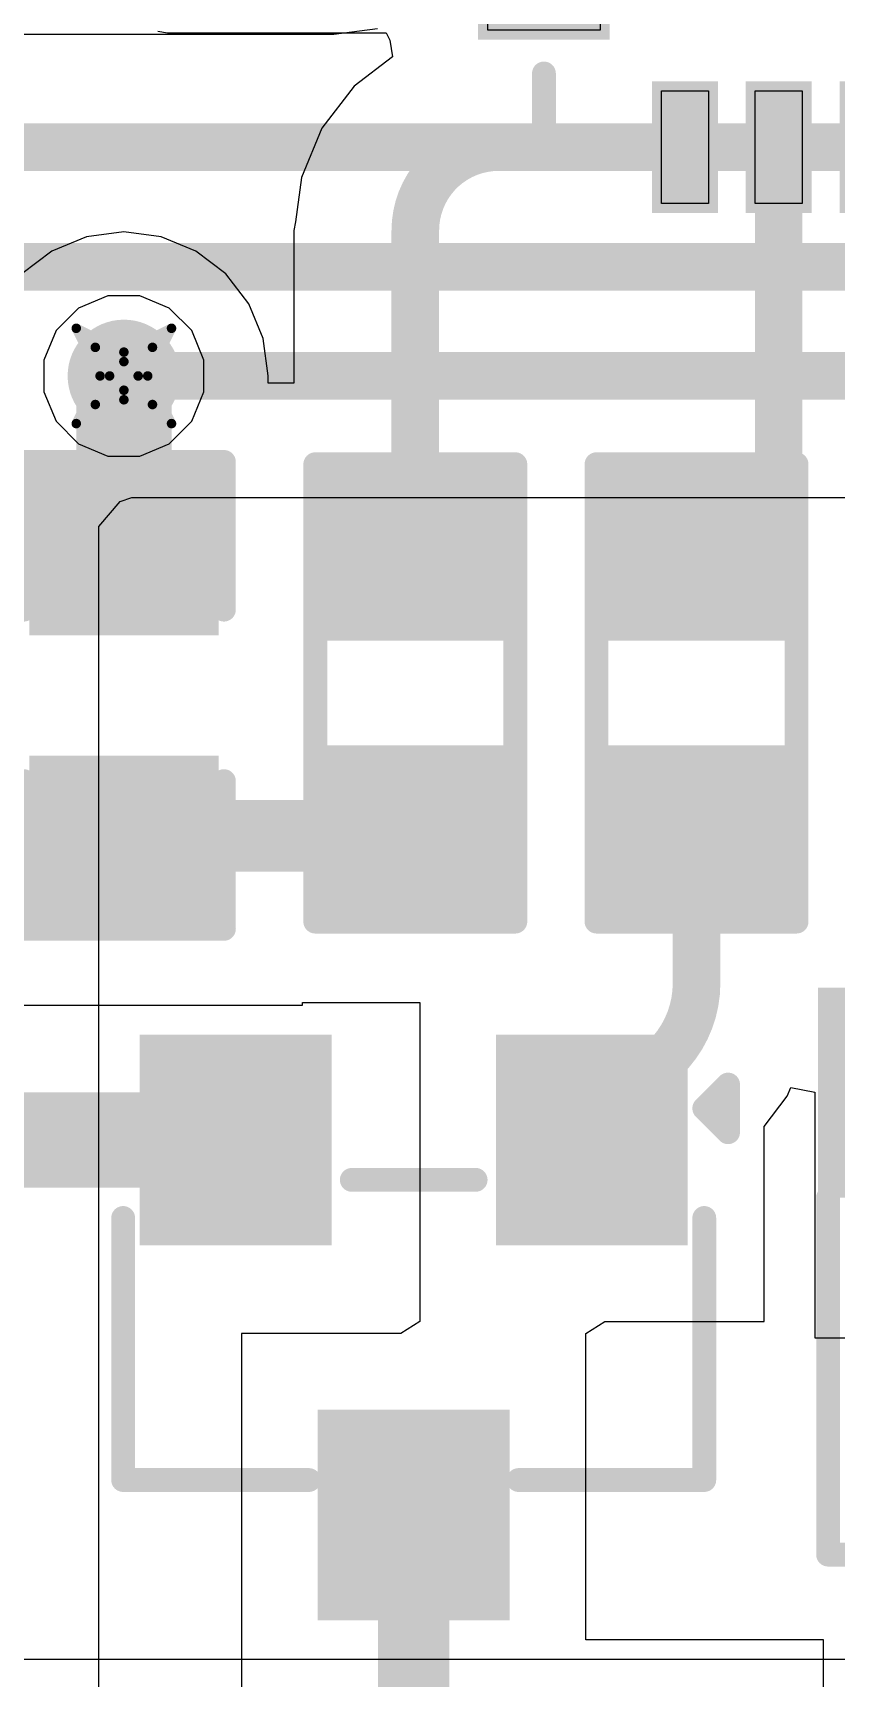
# Model space of a CAD drawing. Header units: inches. Extents: x -2 to 5376, y -4 to 5426.
# Drawn here: x 78.42 to 82.71, y 74.34 to 83.11 of the extents above; entities that cross this region are included whole.
import ezdxf

# ---------------------------------------------------------------- set-up
doc = ezdxf.new("R2010")
doc.units = ezdxf.units.IN
for name, color, linetype in [('Bottom Layer', 5, 'Continuous'), ('Drill Drawing', 1, 'Continuous'), ('Layer 1', 16, 'Continuous'), ('Layer 2', 76, 'Continuous'), ('Top Layer', 1, 'Continuous'), ('Top Overlay', 2, 'Continuous'), ('Top Paste', 8, 'Continuous'), ('Top Solder', 216, 'Continuous'), ('Via Holes', 16, 'Continuous')]:
    doc.layers.add(name, color=color, linetype=linetype)

# ---------------------------------------------------------------- blocks, each defined once
blk = doc.blocks.new('R___0603_7')
at = {"layer": 'Top Layer'}
for points in [[(-0.381, 0.4445), (-0.381, -0.4445), (-1.143, -0.4445), (-1.143, 0.4445)], [(1.143, 0.4445), (1.143, -0.4445), (0.381, -0.4445), (0.381, 0.4445)]]:
    blk.add_hatch(color=1, dxfattribs=at).paths.add_polyline_path(points)
at = {"layer": 'Top Paste'}
for points in [[(-0.381, 0.4445), (-0.381, -0.4445), (-1.143, -0.4445), (-1.143, 0.4445)], [(1.143, 0.4445), (1.143, -0.4445), (0.381, -0.4445), (0.381, 0.4445)]]:
    blk.add_hatch(color=8, dxfattribs=at).paths.add_polyline_path(points)
at = {"layer": 'Top Solder'}
for points in [[(-0.2794, 0.5461), (-0.2794, -0.5461), (-1.2446, -0.5461), (-1.2446, 0.5461)], [(1.2446, 0.5461), (1.2446, -0.5461), (0.2794, -0.5461), (0.2794, 0.5461)]]:
    blk.add_hatch(color=216, dxfattribs=at).paths.add_polyline_path(points)
at = {"layer": 'Top Overlay'}
for points in [[(1.2192, 0.5334, 0.127, 0.127, 0), (-1.2192, 0.5334, 0.127, 0.127, 0)], [(-1.2192, -0.5334, 0.127, 0.127, 0), (-1.2192, 0.5334, 0.127, 0.127, 0)], [(1.2192, -0.5334, 0.127, 0.127, 0), (1.2192, 0.5334, 0.127, 0.127, 0)], [(1.2192, -0.5334, 0.127, 0.127, 0), (-1.2192, -0.5334, 0.127, 0.127, 0)]]:
    blk.add_lwpolyline(points, format="xyseb", dxfattribs=at)
for points in [[(-1.25095, 0.5334, 0.0635, 0.0635, 1), (-1.18745, 0.5334, 0.0635, 0.0635, 1)], [(-1.25095, 0.5334, 0.0635, 0.0635, 1), (-1.18745, 0.5334, 0.0635, 0.0635, 1)], [(1.18745, 0.5334, 0.0635, 0.0635, 1), (1.25095, 0.5334, 0.0635, 0.0635, 1)], [(1.18745, 0.5334, 0.0635, 0.0635, 1), (1.25095, 0.5334, 0.0635, 0.0635, 1)], [(-1.25095, -0.5334, 0.0635, 0.0635, 1), (-1.18745, -0.5334, 0.0635, 0.0635, 1)], [(-1.25095, -0.5334, 0.0635, 0.0635, 1), (-1.18745, -0.5334, 0.0635, 0.0635, 1)], [(1.18745, -0.5334, 0.0635, 0.0635, 1), (1.25095, -0.5334, 0.0635, 0.0635, 1)], [(1.18745, -0.5334, 0.0635, 0.0635, 1), (1.25095, -0.5334, 0.0635, 0.0635, 1)]]:
    blk.add_lwpolyline(points, format="xyseb", close=True, dxfattribs=at)
blk = doc.blocks.new('SOT_23_17')
at = {"layer": 'Top Layer'}
for points in [[(-0.41, 1.46), (0.41, 1.46), (0.41, 0.54), (-0.41, 0.54)], [(-1.36, -0.54), (-0.54, -0.54), (-0.54, -1.46), (-1.36, -1.46)], [(0.54, -0.54), (1.36, -0.54), (1.36, -1.46), (0.54, -1.46)]]:
    blk.add_hatch(color=1, dxfattribs=at).paths.add_polyline_path(points)
at = {"layer": 'Top Paste'}
for points in [[(-0.41, 1.46), (0.41, 1.46), (0.41, 0.54), (-0.41, 0.54)], [(-1.36, -0.54), (-0.54, -0.54), (-0.54, -1.46), (-1.36, -1.46)], [(0.54, -0.54), (1.36, -0.54), (1.36, -1.46), (0.54, -1.46)]]:
    blk.add_hatch(color=8, dxfattribs=at).paths.add_polyline_path(points)
at = {"layer": 'Top Solder'}
for points in [[(-0.5116, 1.5616), (0.5116, 1.5616), (0.5116, 0.4384), (-0.5116, 0.4384)], [(-1.4616, -0.4384), (-0.4384, -0.4384), (-0.4384, -1.5616), (-1.4616, -1.5616)], [(0.4384, -0.4384), (1.4616, -0.4384), (1.4616, -1.5616), (0.4384, -1.5616)]]:
    blk.add_hatch(color=216, dxfattribs=at).paths.add_polyline_path(points)
at = {"layer": 'Top Overlay'}
for points in [[(-0.5588, 0.8128, 0.127, 0.127, 0), (-1.5494, 0.8128, 0.127, 0.127, 0)], [(-1.5494, 0.8128, 0.127, 0.127, 0), (-1.5494, -0.5842, 0.127, 0.127, 0)], [(1.5494, 0.8128, 0.127, 0.127, 0), (0.5588, 0.8128, 0.127, 0.127, 0)], [(1.5494, 0.8128, 0.127, 0.127, 0), (1.5494, -0.5842, 0.127, 0.127, 0)], [(0.3302, -0.7874, 0.127, 0.127, 0), (-0.3302, -0.7874, 0.127, 0.127, 0)], [(-1.6764, -1.0414, 0.127, 0.127, 0), (-1.6764, -1.2954, 0.127, 0.127, 0)], [(-1.5494, -1.1684, 0.127, 0.127, 0), (-1.6764, -1.0414, 0.127, 0.127, 0)], [(-1.5494, -1.1684, 0.127, 0.127, 0), (-1.6764, -1.2954, 0.127, 0.127, 0)]]:
    blk.add_lwpolyline(points, format="xyseb", dxfattribs=at)
for points in [[(-1.5812, 0.8128, 0.0635, 0.0635, 1), (-1.5177, 0.8128, 0.0635, 0.0635, 1)], [(-1.5812, 0.8128, 0.0635, 0.0635, 1), (-1.5177, 0.8128, 0.0635, 0.0635, 1)], [(-0.5905, 0.8128, 0.0635, 0.0635, 1), (-0.5271, 0.8128, 0.0635, 0.0635, 1)], [(0.5271, 0.8128, 0.0635, 0.0635, 1), (0.5905, 0.8128, 0.0635, 0.0635, 1)], [(1.5177, 0.8128, 0.0635, 0.0635, 1), (1.5812, 0.8128, 0.0635, 0.0635, 1)], [(1.5177, 0.8128, 0.0635, 0.0635, 1), (1.5812, 0.8128, 0.0635, 0.0635, 1)], [(-1.5812, -0.5842, 0.0635, 0.0635, 1), (-1.5177, -0.5842, 0.0635, 0.0635, 1)], [(1.5177, -0.5842, 0.0635, 0.0635, 1), (1.5812, -0.5842, 0.0635, 0.0635, 1)], [(-0.3619, -0.7874, 0.0635, 0.0635, 1), (-0.2984, -0.7874, 0.0635, 0.0635, 1)], [(0.2984, -0.7874, 0.0635, 0.0635, 1), (0.3619, -0.7874, 0.0635, 0.0635, 1)], [(-1.7082, -1.0414, 0.0635, 0.0635, 1), (-1.6446, -1.0414, 0.0635, 0.0635, 1)], [(-1.7082, -1.0414, 0.0635, 0.0635, 1), (-1.6446, -1.0414, 0.0635, 0.0635, 1)], [(-1.5812, -1.1684, 0.0635, 0.0635, 1), (-1.5176, -1.1684, 0.0635, 0.0635, 1)], [(-1.5812, -1.1684, 0.0635, 0.0635, 1), (-1.5176, -1.1684, 0.0635, 0.0635, 1)], [(-1.7082, -1.2954, 0.0635, 0.0635, 1), (-1.6446, -1.2954, 0.0635, 0.0635, 1)], [(-1.7082, -1.2954, 0.0635, 0.0635, 1), (-1.6446, -1.2954, 0.0635, 0.0635, 1)]]:
    blk.add_lwpolyline(points, format="xyseb", close=True, dxfattribs=at)
blk = doc.blocks.new('SOD323F_20')
at = {"layer": 'Top Layer'}
for points in [[(-1.35, 0.3), (-0.75, 0.3), (-0.75, -0.3), (-1.35, -0.3)], [(0.75, 0.3), (1.35, 0.3), (1.35, -0.3), (0.75, -0.3)]]:
    blk.add_hatch(color=1, dxfattribs=at).paths.add_polyline_path(points)
at = {"layer": 'Top Overlay'}
for points in [[(0.9884, 0.3836), (2.1082, 0.3836), (2.1082, 0.79), (0.9884, 0.79)], [(1.4223, -0.406), (2.1081, -0.406), (2.1081, 0.4576), (1.4223, 0.4576)], [(0.9884, -0.7829), (2.1082, -0.7829), (2.1082, -0.3765), (0.9884, -0.3765)]]:
    blk.add_hatch(color=2, dxfattribs=at).paths.add_polyline_path(points)
at = {"layer": 'Top Paste'}
for points in [[(-1.35, 0.3), (-0.75, 0.3), (-0.75, -0.3), (-1.35, -0.3)], [(0.75, 0.3), (1.35, 0.3), (1.35, -0.3), (0.75, -0.3)]]:
    blk.add_hatch(color=8, dxfattribs=at).paths.add_polyline_path(points)
at = {"layer": 'Top Solder'}
for points in [[(-1.4516, 0.4016), (-0.6484, 0.4016), (-0.6484, -0.4016), (-1.4516, -0.4016)], [(0.6484, 0.4016), (1.4516, 0.4016), (1.4516, -0.4016), (0.6484, -0.4016)]]:
    blk.add_hatch(color=216, dxfattribs=at).paths.add_polyline_path(points)
at = {"layer": 'Top Overlay'}
for points in [[(-0.9144, 0.7366, 0.127, 0.127, 0), (-0.9144, 0.5334, 0.127, 0.127, 0)], [(-0.9144, 0.7366, 0.127, 0.127, 0), (0.9884, 0.7366, 0.127, 0.127, 0)], [(-0.9144, -0.5334, 0.127, 0.127, 0), (-0.9144, -0.7366, 0.127, 0.127, 0)], [(-0.9144, -0.7366, 0.127, 0.127, 0), (0.9884, -0.7366, 0.127, 0.127, 0)]]:
    blk.add_lwpolyline(points, format="xyseb", dxfattribs=at)
for points in [[(-0.9461, 0.7366, 0.0635, 0.0635, 1), (-0.8826, 0.7366, 0.0635, 0.0635, 1)], [(-0.9461, 0.7366, 0.0635, 0.0635, 1), (-0.8826, 0.7366, 0.0635, 0.0635, 1)], [(0.9567, 0.7366, 0.0635, 0.0635, 1), (1.0202, 0.7366, 0.0635, 0.0635, 1)], [(-0.9461, 0.5334, 0.0635, 0.0635, 1), (-0.8827, 0.5334, 0.0635, 0.0635, 1)], [(-0.9461, -0.5334, 0.0635, 0.0635, 1), (-0.8827, -0.5334, 0.0635, 0.0635, 1)], [(-0.9461, -0.7366, 0.0635, 0.0635, 1), (-0.8826, -0.7366, 0.0635, 0.0635, 1)], [(-0.9461, -0.7366, 0.0635, 0.0635, 1), (-0.8826, -0.7366, 0.0635, 0.0635, 1)], [(0.9567, -0.7366, 0.0635, 0.0635, 1), (1.0202, -0.7366, 0.0635, 0.0635, 1)]]:
    blk.add_lwpolyline(points, format="xyseb", close=True, dxfattribs=at)
blk = doc.blocks.new('VQFN_16_3_3__26')
at = {"layer": 'Top Layer'}
for points in [[(-0.8729, 1.8), (-0.6229, 1.8), (-0.6229, 1.2), (-0.8729, 1.2)], [(-0.373, 1.8), (-0.123, 1.8), (-0.123, 1.2), (-0.373, 1.2)], [(0.1271, 1.8), (0.3771, 1.8), (0.3771, 1.2), (0.1271, 1.2)], [(0.627, 1.8), (0.877, 1.8), (0.877, 1.2), (0.627, 1.2)], [(-1.8, 0.6234), (-1.8, 0.8734), (-1.2, 0.8734), (-1.2, 0.6234)], [(1.8, 0.8734), (1.8, 0.6234), (1.2, 0.6234), (1.2, 0.8734)], [(-0.7501, 0.7499), (0.7499, 0.7499), (0.7499, -0.7501), (-0.7501, -0.7501)], [(-1.8, 0.1235), (-1.8, 0.3735), (-1.2, 0.3735), (-1.2, 0.1235)], [(1.8, 0.3751), (1.8, 0.1251), (1.2, 0.1251), (1.2, 0.3751)], [(-1.8, -0.3766), (-1.8, -0.1266), (-1.2, -0.1266), (-1.2, -0.3766)], [(1.8, -0.1251), (1.8, -0.3751), (1.2, -0.3751), (1.2, -0.1251)], [(-1.8, -0.8765), (-1.8, -0.6265), (-1.2, -0.6265), (-1.2, -0.8765)], [(1.8, -0.6249), (1.8, -0.8749), (1.2, -0.8749), (1.2, -0.6249)], [(-0.6229, -1.8), (-0.8729, -1.8), (-0.8729, -1.2), (-0.6229, -1.2)], [(-0.123, -1.8), (-0.373, -1.8), (-0.373, -1.2), (-0.123, -1.2)], [(0.3771, -1.8), (0.1271, -1.8), (0.1271, -1.2), (0.3771, -1.2)], [(0.877, -1.8), (0.627, -1.8), (0.627, -1.2), (0.877, -1.2)]]:
    blk.add_hatch(color=1, dxfattribs=at).paths.add_polyline_path(points)
at = {"layer": 'Top Solder'}
for points in [[(-0.9237, 1.8508), (-0.5721, 1.8508), (-0.5721, 1.1492), (-0.9237, 1.1492)], [(-0.4238, 1.8508), (-0.0722, 1.8508), (-0.0722, 1.1492), (-0.4238, 1.1492)], [(0.0763, 1.8508), (0.4279, 1.8508), (0.4279, 1.1492), (0.0763, 1.1492)], [(0.5762, 1.8508), (0.9278, 1.8508), (0.9278, 1.1492), (0.5762, 1.1492)], [(-1.8508, 0.5726), (-1.8508, 0.9242), (-1.1492, 0.9242), (-1.1492, 0.5726)], [(1.8508, 0.9242), (1.8508, 0.5726), (1.1492, 0.5726), (1.1492, 0.9242)], [(-0.8009, 0.8007), (0.8007, 0.8007), (0.8007, -0.8009), (-0.8009, -0.8009)], [(-1.8508, 0.0727), (-1.8508, 0.4243), (-1.1492, 0.4243), (-1.1492, 0.0727)], [(1.8508, 0.4259), (1.8508, 0.0743), (1.1492, 0.0743), (1.1492, 0.4259)], [(-1.8508, -0.4274), (-1.8508, -0.0758), (-1.1492, -0.0758), (-1.1492, -0.4274)], [(1.8508, -0.0743), (1.8508, -0.4259), (1.1492, -0.4259), (1.1492, -0.0743)], [(-1.8508, -0.9273), (-1.8508, -0.5757), (-1.1492, -0.5757), (-1.1492, -0.9273)], [(1.8508, -0.5741), (1.8508, -0.9257), (1.1492, -0.9257), (1.1492, -0.5741)], [(-0.5721, -1.8508), (-0.9237, -1.8508), (-0.9237, -1.1492), (-0.5721, -1.1492)], [(-0.0722, -1.8508), (-0.4238, -1.8508), (-0.4238, -1.1492), (-0.0722, -1.1492)], [(0.4279, -1.8508), (0.0763, -1.8508), (0.0763, -1.1492), (0.4279, -1.1492)], [(0.9278, -1.8508), (0.5762, -1.8508), (0.5762, -1.1492), (0.9278, -1.1492)]]:
    blk.add_hatch(color=216, dxfattribs=at).paths.add_polyline_path(points)
at = {"layer": 'Top Overlay'}
for points in [[(-1.4999, 1.4999, 0.127, 0.127, 0), (-1.1041, 1.4999, 0.127, 0.127, 0)], [(-1.4999, 1.1046, 0.127, 0.127, 0), (-1.4999, 1.4999, 0.127, 0.127, 0)], [(1.1082, 1.4999, 0.127, 0.127, 0), (1.5001, 1.4999, 0.127, 0.127, 0)], [(1.5001, 1.1046, 0.127, 0.127, 0), (1.5001, 1.4999, 0.127, 0.127, 0)], [(-2.0334, 0.6468, 0.127, 0.127, 0), (-2.0334, 0.85, 0.127, 0.127, 0)], [(-2.0334, 0.85, 0.127, 0.127, 0), (-1.9318, 0.7484, 0.127, 0.127, 0)], [(-2.0334, 0.6468, 0.127, 0.127, 0), (-1.9318, 0.7484, 0.127, 0.127, 0)], [(-1.4999, -1.5001, 0.127, 0.127, 0), (-1.4999, -1.1076, 0.127, 0.127, 0)], [(1.5001, -1.5001, 0.127, 0.127, 0), (1.5001, -1.1061, 0.127, 0.127, 0)], [(-1.4999, -1.5001, 0.127, 0.127, 0), (-1.1041, -1.5001, 0.127, 0.127, 0)], [(1.1082, -1.5001, 0.127, 0.127, 0), (1.5001, -1.5001, 0.127, 0.127, 0)]]:
    blk.add_lwpolyline(points, format="xyseb", dxfattribs=at)
for points in [[(-1.5316, 1.4999, 0.0635, 0.0635, 1), (-1.4681, 1.4999, 0.0635, 0.0635, 1)], [(-1.5316, 1.4999, 0.0635, 0.0635, 1), (-1.4681, 1.4999, 0.0635, 0.0635, 1)], [(-1.1358, 1.4999, 0.0635, 0.0635, 1), (-1.0723, 1.4999, 0.0635, 0.0635, 1)], [(1.0765, 1.4999, 0.0635, 0.0635, 1), (1.14, 1.4999, 0.0635, 0.0635, 1)], [(1.4684, 1.4999, 0.0635, 0.0635, 1), (1.5319, 1.4999, 0.0635, 0.0635, 1)], [(1.4684, 1.4999, 0.0635, 0.0635, 1), (1.5319, 1.4999, 0.0635, 0.0635, 1)], [(-1.5316, 1.1046, 0.0635, 0.0635, 1), (-1.4681, 1.1046, 0.0635, 0.0635, 1)], [(1.4684, 1.1046, 0.0635, 0.0635, 1), (1.5319, 1.1046, 0.0635, 0.0635, 1)], [(-2.0651, 0.85, 0.0635, 0.0635, 1), (-2.0016, 0.85, 0.0635, 0.0635, 1)], [(-2.0651, 0.85, 0.0635, 0.0635, 1), (-2.0016, 0.85, 0.0635, 0.0635, 1)], [(-1.9635, 0.7484, 0.0635, 0.0635, 1), (-1.9, 0.7484, 0.0635, 0.0635, 1)], [(-1.9635, 0.7484, 0.0635, 0.0635, 1), (-1.9, 0.7484, 0.0635, 0.0635, 1)], [(-2.0651, 0.6468, 0.0635, 0.0635, 1), (-2.0016, 0.6468, 0.0635, 0.0635, 1)], [(-2.0651, 0.6468, 0.0635, 0.0635, 1), (-2.0016, 0.6468, 0.0635, 0.0635, 1)], [(-1.5316, -1.1076, 0.0635, 0.0635, 1), (-1.4681, -1.1076, 0.0635, 0.0635, 1)], [(1.4684, -1.1061, 0.0635, 0.0635, 1), (1.5319, -1.1061, 0.0635, 0.0635, 1)], [(-1.5316, -1.5001, 0.0635, 0.0635, 1), (-1.4681, -1.5001, 0.0635, 0.0635, 1)], [(-1.5316, -1.5001, 0.0635, 0.0635, 1), (-1.4681, -1.5001, 0.0635, 0.0635, 1)], [(-1.1358, -1.5001, 0.0635, 0.0635, 1), (-1.0723, -1.5001, 0.0635, 0.0635, 1)], [(1.0765, -1.5001, 0.0635, 0.0635, 1), (1.14, -1.5001, 0.0635, 0.0635, 1)], [(1.4684, -1.5001, 0.0635, 0.0635, 1), (1.5319, -1.5001, 0.0635, 0.0635, 1)], [(1.4684, -1.5001, 0.0635, 0.0635, 1), (1.5319, -1.5001, 0.0635, 0.0635, 1)]]:
    blk.add_lwpolyline(points, format="xyseb", close=True, dxfattribs=at)
at = {"layer": 'Top Paste'}
for p, q in [((-0.8729, 1.8), (-0.8729, 1.8)), ((-0.8729, 1.8), (-0.6229, 1.8)), ((-0.8729, 1.2), (-0.8729, 1.8)), ((-0.6229, 1.8), (-0.6229, 1.2)), ((-0.3729, 1.8), (-0.3729, 1.8)), ((-0.3729, 1.8), (-0.1229, 1.8)), ((-0.3729, 1.2), (-0.3729, 1.8)), ((-0.1229, 1.8), (-0.1229, 1.2)), ((0.1271, 1.8), (0.1271, 1.8)), ((0.1271, 1.8), (0.3771, 1.8)), ((0.1271, 1.2), (0.1271, 1.8)), ((0.3771, 1.8), (0.3771, 1.2)), ((0.6271, 1.8), (0.6271, 1.8)), ((0.6271, 1.8), (0.8771, 1.8)), ((0.6271, 1.2), (0.6271, 1.8)), ((0.8771, 1.8), (0.8771, 1.2)), ((-0.6229, 1.2), (-0.8729, 1.2)), ((-0.1229, 1.2), (-0.3729, 1.2)), ((0.3771, 1.2), (0.1271, 1.2)), ((0.8771, 1.2), (0.6271, 1.2)), ((-1.7999, 0.6235), (-1.7999, 0.8735)), ((-1.7999, 0.8735), (-1.1999, 0.8735)), ((-1.1999, 0.8735), (-1.1999, 0.6235)), ((1.2, 0.6235), (1.2, 0.8735)), ((1.2, 0.8735), (1.8, 0.8735)), ((1.8, 0.8735), (1.8, 0.8735)), ((1.8, 0.8735), (1.8, 0.6235)), ((-1.7999, 0.6235), (-1.7999, 0.6235)), ((-1.1999, 0.6235), (-1.7999, 0.6235)), ((1.8, 0.6235), (1.2, 0.6235)), ((-0.6, 0.6), (-0.6, 0.6)), ((-0.6, 0.6), (0.6, 0.6)), ((-0.6, -0.6), (-0.6, 0.6)), ((0.6, 0.6), (0.6, -0.6)), ((-1.8, 0.1235), (-1.8, 0.3735)), ((-1.8, 0.3735), (-1.2, 0.3735)), ((-1.2, 0.3735), (-1.2, 0.1235)), ((1.2, 0.125), (1.2, 0.375)), ((1.2, 0.375), (1.8, 0.375)), ((1.8, 0.375), (1.8, 0.375)), ((1.8, 0.375), (1.8, 0.125)), ((-1.8, 0.1235), (-1.8, 0.1235)), ((-1.2, 0.1235), (-1.8, 0.1235)), ((1.8, 0.125), (1.2, 0.125)), ((-1.7999, -0.3765), (-1.7999, -0.1265)), ((-1.7999, -0.1265), (-1.1999, -0.1265)), ((-1.1999, -0.1265), (-1.1999, -0.3765)), ((1.2, -0.375), (1.2, -0.125)), ((1.2, -0.125), (1.8, -0.125)), ((1.8, -0.125), (1.8, -0.125)), ((1.8, -0.125), (1.8, -0.375)), ((-1.7999, -0.3765), (-1.7999, -0.3765)), ((-1.1999, -0.3765), (-1.7999, -0.3765)), ((1.8, -0.375), (1.2, -0.375)), ((0.6, -0.6), (-0.6, -0.6)), ((-1.7999, -0.8765), (-1.7999, -0.6265)), ((-1.7999, -0.6265), (-1.1999, -0.6265)), ((-1.1999, -0.6265), (-1.1999, -0.8765)), ((1.2, -0.875), (1.2, -0.625)), ((1.2, -0.625), (1.8, -0.625)), ((1.8, -0.625), (1.8, -0.625)), ((1.8, -0.625), (1.8, -0.875)), ((-1.7999, -0.8765), (-1.7999, -0.8765)), ((-1.1999, -0.8765), (-1.7999, -0.8765)), ((1.8, -0.875), (1.2, -0.875)), ((-0.8729, -1.8), (-0.8729, -1.2)), ((-0.8729, -1.2), (-0.6229, -1.2)), ((-0.6229, -1.2), (-0.6229, -1.8)), ((-0.3729, -1.8), (-0.3729, -1.2)), ((-0.3729, -1.2), (-0.1229, -1.2)), ((-0.1229, -1.2), (-0.1229, -1.8)), ((0.1271, -1.8), (0.1271, -1.2)), ((0.1271, -1.2), (0.3771, -1.2)), ((0.3771, -1.2), (0.3771, -1.8)), ((0.6271, -1.8), (0.6271, -1.2)), ((0.6271, -1.2), (0.8771, -1.2)), ((0.8771, -1.2), (0.8771, -1.8)), ((-0.6229, -1.8), (-0.8729, -1.8)), ((-0.6229, -1.8), (-0.6229, -1.8)), ((-0.1229, -1.8), (-0.3729, -1.8)), ((-0.1229, -1.8), (-0.1229, -1.8)), ((0.3771, -1.8), (0.1271, -1.8)), ((0.3771, -1.8), (0.3771, -1.8)), ((0.8771, -1.8), (0.6271, -1.8)), ((0.8771, -1.8), (0.8771, -1.8))]:
    blk.add_line(p, q, dxfattribs=at)
blk = doc.blocks.new('R___0603_71')
at = {"layer": 'Top Layer'}
for points in [[(-0.381, 0.4445), (-0.381, -0.4445), (-1.143, -0.4445), (-1.143, 0.4445)], [(1.143, 0.4445), (1.143, -0.4445), (0.381, -0.4445), (0.381, 0.4445)]]:
    blk.add_hatch(color=1, dxfattribs=at).paths.add_polyline_path(points)
at = {"layer": 'Top Paste'}
for points in [[(-0.381, 0.4445), (-0.381, -0.4445), (-1.143, -0.4445), (-1.143, 0.4445)], [(1.143, 0.4445), (1.143, -0.4445), (0.381, -0.4445), (0.381, 0.4445)]]:
    blk.add_hatch(color=8, dxfattribs=at).paths.add_polyline_path(points)
at = {"layer": 'Top Solder'}
for points in [[(-0.2794, 0.5461), (-0.2794, -0.5461), (-1.2446, -0.5461), (-1.2446, 0.5461)], [(1.2446, 0.5461), (1.2446, -0.5461), (0.2794, -0.5461), (0.2794, 0.5461)]]:
    blk.add_hatch(color=216, dxfattribs=at).paths.add_polyline_path(points)
at = {"layer": 'Top Overlay'}
for points in [[(-1.2192, 0.5334, 0.127, 0.127, 0), (1.2192, 0.5334, 0.127, 0.127, 0)], [(-1.2192, 0.5334, 0.127, 0.127, 0), (-1.2192, -0.5334, 0.127, 0.127, 0)], [(1.2192, 0.5334, 0.127, 0.127, 0), (1.2192, -0.5334, 0.127, 0.127, 0)], [(-1.2192, -0.5334, 0.127, 0.127, 0), (1.2192, -0.5334, 0.127, 0.127, 0)]]:
    blk.add_lwpolyline(points, format="xyseb", dxfattribs=at)
for points in [[(-1.25095, 0.5334, 0.0635, 0.0635, 1), (-1.18745, 0.5334, 0.0635, 0.0635, 1)], [(-1.25095, 0.5334, 0.0635, 0.0635, 1), (-1.18745, 0.5334, 0.0635, 0.0635, 1)], [(1.18745, 0.5334, 0.0635, 0.0635, 1), (1.25095, 0.5334, 0.0635, 0.0635, 1)], [(1.18745, 0.5334, 0.0635, 0.0635, 1), (1.25095, 0.5334, 0.0635, 0.0635, 1)], [(-1.25095, -0.5334, 0.0635, 0.0635, 1), (-1.18745, -0.5334, 0.0635, 0.0635, 1)], [(-1.25095, -0.5334, 0.0635, 0.0635, 1), (-1.18745, -0.5334, 0.0635, 0.0635, 1)], [(1.18745, -0.5334, 0.0635, 0.0635, 1), (1.25095, -0.5334, 0.0635, 0.0635, 1)], [(1.18745, -0.5334, 0.0635, 0.0635, 1), (1.25095, -0.5334, 0.0635, 0.0635, 1)]]:
    blk.add_lwpolyline(points, format="xyseb", close=True, dxfattribs=at)
blk = doc.blocks.new('C___0603_116')
at = {"layer": 'Top Layer'}
for points in [[(-0.381, 0.4445), (-0.381, -0.4445), (-1.143, -0.4445), (-1.143, 0.4445)], [(1.143, 0.4445), (1.143, -0.4445), (0.381, -0.4445), (0.381, 0.4445)]]:
    blk.add_hatch(color=1, dxfattribs=at).paths.add_polyline_path(points)
at = {"layer": 'Top Paste'}
for points in [[(-0.381, 0.4445), (-0.381, -0.4445), (-1.143, -0.4445), (-1.143, 0.4445)], [(1.143, 0.4445), (1.143, -0.4445), (0.381, -0.4445), (0.381, 0.4445)]]:
    blk.add_hatch(color=8, dxfattribs=at).paths.add_polyline_path(points)
at = {"layer": 'Top Solder'}
for points in [[(-0.321, 0.5045), (-0.321, -0.5045), (-1.203, -0.5045), (-1.203, 0.5045)], [(1.203, 0.5045), (1.203, -0.5045), (0.321, -0.5045), (0.321, 0.5045)]]:
    blk.add_hatch(color=216, dxfattribs=at).paths.add_polyline_path(points)
at = {"layer": 'Top Overlay'}
for points in [[(-1.2446, 0.5334, 0.127, 0.127, 0), (-1.2446, -0.5334, 0.127, 0.127, 0)], [(-1.2446, 0.5334, 0.127, 0.127, 0), (-0.4572, 0.5334, 0.127, 0.127, 0)], [(0.4572, 0.5334, 0.127, 0.127, 0), (1.2446, 0.5334, 0.127, 0.127, 0)], [(1.2446, 0.5334, 0.127, 0.127, 0), (1.2446, -0.5334, 0.127, 0.127, 0)], [(-1.2446, -0.5334, 0.127, 0.127, 0), (-0.4572, -0.5334, 0.127, 0.127, 0)], [(0.4572, -0.5334, 0.127, 0.127, 0), (1.2446, -0.5334, 0.127, 0.127, 0)]]:
    blk.add_lwpolyline(points, format="xyseb", dxfattribs=at)
for points in [[(-1.2764, 0.5334, 0.0635, 0.0635, 1), (-1.2128, 0.5334, 0.0635, 0.0635, 1)], [(-1.2764, 0.5334, 0.0635, 0.0635, 1), (-1.2128, 0.5334, 0.0635, 0.0635, 1)], [(-0.4889, 0.5334, 0.0635, 0.0635, 1), (-0.4254, 0.5334, 0.0635, 0.0635, 1)], [(0.4254, 0.5334, 0.0635, 0.0635, 1), (0.4889, 0.5334, 0.0635, 0.0635, 1)], [(1.2128, 0.5334, 0.0635, 0.0635, 1), (1.2764, 0.5334, 0.0635, 0.0635, 1)], [(1.2128, 0.5334, 0.0635, 0.0635, 1), (1.2764, 0.5334, 0.0635, 0.0635, 1)], [(-1.2764, -0.5334, 0.0635, 0.0635, 1), (-1.2128, -0.5334, 0.0635, 0.0635, 1)], [(-1.2764, -0.5334, 0.0635, 0.0635, 1), (-1.2128, -0.5334, 0.0635, 0.0635, 1)], [(-0.4889, -0.5334, 0.0635, 0.0635, 1), (-0.4254, -0.5334, 0.0635, 0.0635, 1)], [(0.4254, -0.5334, 0.0635, 0.0635, 1), (0.4889, -0.5334, 0.0635, 0.0635, 1)], [(1.2128, -0.5334, 0.0635, 0.0635, 1), (1.2764, -0.5334, 0.0635, 0.0635, 1)], [(1.2128, -0.5334, 0.0635, 0.0635, 1), (1.2764, -0.5334, 0.0635, 0.0635, 1)]]:
    blk.add_lwpolyline(points, format="xyseb", close=True, dxfattribs=at)

msp = doc.modelspace()

# ---------------------------------------------------------------- hatches: boundary and pattern name
at = {"layer": 'Bottom Layer'}
h = msp.add_hatch(color=5, dxfattribs=at)
edge = h.paths.add_edge_path()
edge.add_arc((78.9101, 81.28), 0.3, 0, 360)
at = {"layer": 'Layer 1'}
h = msp.add_hatch(color=16, dxfattribs=at)
edge = h.paths.add_edge_path()
edge.add_arc((78.9101, 81.28), 0.3, 0, 360)
at = {"layer": 'Layer 2'}
h = msp.add_hatch(color=76, dxfattribs=at)
edge = h.paths.add_edge_path()
edge.add_arc((78.9101, 81.28), 0.3, 0, 360)
at = {"layer": 'Top Layer'}
h = msp.add_hatch(color=1, dxfattribs=at)
edge = h.paths.add_edge_path()
edge.add_arc((78.9101, 81.28), 0.3, 0, 360)
at = {"layer": 'Via Holes'}
h = msp.add_hatch(color=7, dxfattribs=at)
edge = h.paths.add_edge_path()
edge.add_arc((78.9101, 81.28), 0.15, 0, 360)

# ---------------------------------------------------------------- linework, layer by layer
at = {"layer": 'Bottom Layer'}
for p, q in [((78.7773, 80.4777), (78.8909, 80.6102)), ((78.8909, 80.6102), (78.9522, 80.6326)), ((78.9522, 80.6326), (92.1512, 80.6326)), ((78.7773, 73.4314), (78.7773, 80.4777))]:
    msp.add_line(p, q, dxfattribs=at)
for points in [[(73.6144, 82.5, 0.254, 0.254, 0), (84.15, 82.5, 0.254, 0.254, 0)], [(77.4239, 81.861, 0.254, 0.254, 0), (89.8449, 81.861, 0.254, 0.254, 0)], [(78.9101, 81.28, 0.254, 0.254, 0), (92.1512, 81.28, 0.254, 0.254, 0)]]:
    msp.add_lwpolyline(points, format="xyseb", dxfattribs=at)
msp.add_lwpolyline([(78.8466, 81.28, 0.127, 0.127, 1), (78.9736, 81.28, 0.127, 0.127, 1)], format="xyseb", close=True, dxfattribs=at)
at = {"layer": 'Drill Drawing'}
for points in [[(78.6561, 81.534, 0.0508, 0.0508, 0), (78.9101, 81.407, 0.0508, 0.0508, 0)], [(78.6561, 81.534, 0.0508, 0.0508, 0), (78.7831, 81.28, 0.0508, 0.0508, 0)], [(78.9101, 81.407, 0.0508, 0.0508, 0), (79.1641, 81.534, 0.0508, 0.0508, 0)], [(79.0371, 81.28, 0.0508, 0.0508, 0), (79.1641, 81.534, 0.0508, 0.0508, 0)], [(78.7577, 81.4324, 0.0508, 0.0508, 0), (78.9101, 81.3562, 0.0508, 0.0508, 0)], [(78.7577, 81.4324, 0.0508, 0.0508, 0), (78.8339, 81.28, 0.0508, 0.0508, 0)], [(78.9101, 81.3562, 0.0508, 0.0508, 0), (79.0625, 81.4324, 0.0508, 0.0508, 0)], [(78.9863, 81.28, 0.0508, 0.0508, 0), (79.0625, 81.4324, 0.0508, 0.0508, 0)], [(78.6561, 81.026, 0.0508, 0.0508, 0), (78.7831, 81.28, 0.0508, 0.0508, 0)], [(78.7577, 81.1276, 0.0508, 0.0508, 0), (78.8339, 81.28, 0.0508, 0.0508, 0)], [(78.9863, 81.28, 0.0508, 0.0508, 0), (79.0625, 81.1276, 0.0508, 0.0508, 0)], [(79.0371, 81.28, 0.0508, 0.0508, 0), (79.1641, 81.026, 0.0508, 0.0508, 0)], [(78.7577, 81.1276, 0.0508, 0.0508, 0), (78.9101, 81.2038, 0.0508, 0.0508, 0)], [(78.9101, 81.2038, 0.0508, 0.0508, 0), (79.0625, 81.1276, 0.0508, 0.0508, 0)], [(78.6561, 81.026, 0.0508, 0.0508, 0), (78.9101, 81.153, 0.0508, 0.0508, 0)], [(78.9101, 81.153, 0.0508, 0.0508, 0), (79.1641, 81.026, 0.0508, 0.0508, 0)]]:
    msp.add_lwpolyline(points, format="xyseb", dxfattribs=at)
for points in [[(78.6434, 81.534, 0.0254, 0.0254, 1), (78.6688, 81.534, 0.0254, 0.0254, 1)], [(78.6434, 81.534, 0.0254, 0.0254, 1), (78.6688, 81.534, 0.0254, 0.0254, 1)], [(79.1514, 81.534, 0.0254, 0.0254, 1), (79.1768, 81.534, 0.0254, 0.0254, 1)], [(79.1514, 81.534, 0.0254, 0.0254, 1), (79.1768, 81.534, 0.0254, 0.0254, 1)], [(78.745, 81.4324, 0.0254, 0.0254, 1), (78.7704, 81.4324, 0.0254, 0.0254, 1)], [(78.745, 81.4324, 0.0254, 0.0254, 1), (78.7704, 81.4324, 0.0254, 0.0254, 1)], [(78.8974, 81.407, 0.0254, 0.0254, 1), (78.9228, 81.407, 0.0254, 0.0254, 1)], [(78.8974, 81.407, 0.0254, 0.0254, 1), (78.9228, 81.407, 0.0254, 0.0254, 1)], [(79.0498, 81.4324, 0.0254, 0.0254, 1), (79.0752, 81.4324, 0.0254, 0.0254, 1)], [(79.0498, 81.4324, 0.0254, 0.0254, 1), (79.0752, 81.4324, 0.0254, 0.0254, 1)], [(78.7704, 81.28, 0.0254, 0.0254, 1), (78.7958, 81.28, 0.0254, 0.0254, 1)], [(78.7704, 81.28, 0.0254, 0.0254, 1), (78.7958, 81.28, 0.0254, 0.0254, 1)], [(78.8212, 81.28, 0.0254, 0.0254, 1), (78.8466, 81.28, 0.0254, 0.0254, 1)], [(78.8212, 81.28, 0.0254, 0.0254, 1), (78.8466, 81.28, 0.0254, 0.0254, 1)], [(78.8974, 81.3562, 0.0254, 0.0254, 1), (78.9228, 81.3562, 0.0254, 0.0254, 1)], [(78.8974, 81.3562, 0.0254, 0.0254, 1), (78.9228, 81.3562, 0.0254, 0.0254, 1)], [(78.9736, 81.28, 0.0254, 0.0254, 1), (78.999, 81.28, 0.0254, 0.0254, 1)], [(78.9736, 81.28, 0.0254, 0.0254, 1), (78.999, 81.28, 0.0254, 0.0254, 1)], [(79.0244, 81.28, 0.0254, 0.0254, 1), (79.0498, 81.28, 0.0254, 0.0254, 1)], [(79.0244, 81.28, 0.0254, 0.0254, 1), (79.0498, 81.28, 0.0254, 0.0254, 1)], [(78.8974, 81.2038, 0.0254, 0.0254, 1), (78.9228, 81.2038, 0.0254, 0.0254, 1)], [(78.8974, 81.2038, 0.0254, 0.0254, 1), (78.9228, 81.2038, 0.0254, 0.0254, 1)], [(78.745, 81.1276, 0.0254, 0.0254, 1), (78.7704, 81.1276, 0.0254, 0.0254, 1)], [(78.745, 81.1276, 0.0254, 0.0254, 1), (78.7704, 81.1276, 0.0254, 0.0254, 1)], [(78.8974, 81.153, 0.0254, 0.0254, 1), (78.9228, 81.153, 0.0254, 0.0254, 1)], [(78.8974, 81.153, 0.0254, 0.0254, 1), (78.9228, 81.153, 0.0254, 0.0254, 1)], [(79.0498, 81.1276, 0.0254, 0.0254, 1), (79.0752, 81.1276, 0.0254, 0.0254, 1)], [(79.0498, 81.1276, 0.0254, 0.0254, 1), (79.0752, 81.1276, 0.0254, 0.0254, 1)], [(78.6434, 81.026, 0.0254, 0.0254, 1), (78.6688, 81.026, 0.0254, 0.0254, 1)], [(78.6434, 81.026, 0.0254, 0.0254, 1), (78.6688, 81.026, 0.0254, 0.0254, 1)], [(79.1514, 81.026, 0.0254, 0.0254, 1), (79.1768, 81.026, 0.0254, 0.0254, 1)], [(79.1514, 81.026, 0.0254, 0.0254, 1), (79.1768, 81.026, 0.0254, 0.0254, 1)]]:
    msp.add_lwpolyline(points, format="xyseb", close=True, dxfattribs=at)
at = {"layer": 'Layer 1'}
for p, q in [((78.8251, 81.707), (78.6682, 81.642)), ((78.995, 81.707), (78.8251, 81.707)), ((79.1519, 81.642), (78.995, 81.707)), ((78.6682, 81.642), (78.5481, 81.5219)), ((79.2721, 81.5219), (79.1519, 81.642)), ((78.5481, 81.5219), (78.4831, 81.3649)), ((79.3371, 81.3649), (79.2721, 81.5219)), ((78.4831, 81.3649), (78.4831, 81.1951)), ((79.3371, 81.1951), (79.3371, 81.3649)), ((78.4831, 81.1951), (78.5481, 81.0381)), ((79.2721, 81.0381), (79.3371, 81.1951)), ((78.5481, 81.0381), (78.6682, 80.918)), ((79.1519, 80.918), (79.2721, 81.0381)), ((78.6682, 80.918), (78.8251, 80.853)), ((78.995, 80.853), (79.1519, 80.918)), ((78.8251, 80.853), (78.995, 80.853))]:
    msp.add_line(p, q, dxfattribs=at)
at = {"layer": 'Layer 2'}
for p, q in [((73.8414, 83.1011), (80.0302, 83.1011)), ((80.0302, 83.1011), (80.2623, 83.1316)), ((78.8251, 81.707), (78.6682, 81.642)), ((78.995, 81.707), (78.8251, 81.707)), ((79.1519, 81.642), (78.995, 81.707)), ((78.6682, 81.642), (78.5481, 81.5219)), ((79.2721, 81.5219), (79.1519, 81.642)), ((78.5481, 81.5219), (78.4831, 81.3649)), ((79.3371, 81.3649), (79.2721, 81.5219)), ((78.4831, 81.3649), (78.4831, 81.1951)), ((79.3371, 81.1951), (79.3371, 81.3649)), ((78.4831, 81.1951), (78.5481, 81.0381)), ((79.2721, 81.0381), (79.3371, 81.1951)), ((78.5481, 81.0381), (78.6682, 80.918)), ((79.1519, 80.918), (79.2721, 81.0381)), ((78.6682, 80.918), (78.8251, 80.853)), ((78.995, 80.853), (79.1519, 80.918)), ((78.8251, 80.853), (78.995, 80.853)), ((84.1837, 74.4375), (64.5897, 74.4375))]:
    msp.add_line(p, q, dxfattribs=at)
at = {"layer": 'Top Layer'}
for p, q in [((79.0918, 83.1186), (79.1418, 83.1086)), ((79.1418, 83.1086), (80.3083, 83.1086)), ((80.3083, 83.1086), (80.3278, 83.0702)), ((80.3278, 83.0702), (80.3421, 82.9816)), ((80.3421, 82.9816), (80.1387, 82.8255)), ((80.1387, 82.8255), (79.9656, 82.6)), ((79.9656, 82.6), (79.8569, 82.3374)), ((79.8569, 82.3374), (79.8259, 82.1021)), ((79.8259, 82.1021), (79.8166, 82.0556)), ((78.7112, 82.0224), (78.5258, 81.9456)), ((78.9101, 82.0486), (78.7112, 82.0224)), ((79.109, 82.0224), (78.9101, 82.0486)), ((79.2944, 81.9456), (79.109, 82.0224)), ((79.8166, 82.0556), (79.8166, 81.2412)), ((78.5258, 81.9456), (78.3666, 81.8235)), ((79.4535, 81.8235), (79.2944, 81.9456)), ((79.5757, 81.6643), (79.4535, 81.8235)), ((79.6525, 81.4789), (79.5757, 81.6643)), ((79.6787, 81.28), (79.6525, 81.4789)), ((79.6787, 81.2412), (79.6787, 81.28)), ((79.8166, 81.2412), (79.6787, 81.2412)), ((77.9576, 77.926), (79.8626, 77.926)), ((79.8626, 77.926), (79.8626, 77.9392)), ((79.8626, 77.9392), (80.4876, 77.9392)), ((80.4876, 77.9392), (80.4876, 76.2389)), ((82.4479, 77.4406), (82.4669, 77.4865)), ((82.4669, 77.4865), (82.5939, 77.4613)), ((82.5939, 77.4613), (82.5939, 76.1528)), ((82.3236, 77.2785), (82.4479, 77.4406)), ((82.3236, 76.2389), (82.3236, 77.2785)), ((80.4876, 76.2389), (80.3871, 76.1749)), ((81.3736, 76.1749), (81.474, 76.2389)), ((81.474, 76.2389), (82.3236, 76.2389)), ((80.3871, 76.1749), (79.5376, 76.1749)), ((79.5376, 76.1749), (79.5376, 74.2389)), ((81.3736, 74.5422), (81.3736, 76.1749)), ((82.5939, 76.1528), (84.0867, 76.1528)), ((82.6411, 74.5422), (81.3736, 74.5422)), ((82.6411, 73.5181), (82.6411, 74.5422))]:
    msp.add_line(p, q, dxfattribs=at)
for points in [[(80.4641, 82.0556, 0.254, 0.254, -0.414214), (80.9086, 82.5001, 0.254, 0.254, 0)], [(80.9086, 82.5001, 0.254, 0.254, 0), (81.8848, 82.5001, 0.254, 0.254, 0)], [(82.4018, 80.8664, 0.254, 0.254, 0), (82.4018, 82.5001, 0.254, 0.254, 0)], [(80.4641, 80.3522, 0.254, 0.254, 0), (80.4641, 82.0556, 0.254, 0.254, 0)], [(78.9101, 80.339, 0.508, 0.508, 0), (78.9101, 81.28, 0.508, 0.508, 0)], [(82.4018, 80.8664, 0.254, 0.254, -0.192302), (82.2813, 80.5647, 0.254, 0.254, 0)], [(81.9638, 80.3522, 0.254, 0.254, 0), (82.2813, 80.5647, 0.254, 0.254, 0)], [(78.9101, 78.8282, 0.381, 0.381, 0), (80.4641, 78.8282, 0.381, 0.381, 0)], [(78.9101, 78.815, 0.254, 0.254, 0), (78.9101, 78.8282, 0.254, 0.254, 0)], [(81.9638, 78.0423, 0.254, 0.254, 0), (81.9638, 78.8282, 0.254, 0.254, 0)], [(81.9638, 78.0423, 0.254, 0.254, -0.204004), (81.7925, 77.6399, 0.254, 0.254, 0)], [(81.6886, 77.5399, 0.254, 0.254, 0), (81.7925, 77.6399, 0.254, 0.254, 0)], [(81.4056, 77.2069, 0.254, 0.254, 0), (81.6886, 77.5399, 0.254, 0.254, 0)], [(78.1092, 77.2069, 0.508, 0.508, 0), (79.5055, 77.2069, 0.508, 0.508, 0)], [(80.4555, 73.8056, 0.381, 0.381, 0), (80.4555, 75.2069, 0.381, 0.381, 0)], [(80.4555, 75.2069, 0.254, 0.254, 0), (80.4556, 75.2069, 0.254, 0.254, 0)]]:
    msp.add_lwpolyline(points, format="xyseb", dxfattribs=at)
for points in [[(80.8451, 82.5001, 0.127, 0.127, 1), (80.9721, 82.5001, 0.127, 0.127, 1)], [(80.8451, 82.5001, 0.127, 0.127, 1), (80.9721, 82.5001, 0.127, 0.127, 1)], [(81.8213, 82.5001, 0.127, 0.127, 1), (81.9483, 82.5001, 0.127, 0.127, 1)], [(82.3383, 82.5001, 0.127, 0.127, 1), (82.4653, 82.5001, 0.127, 0.127, 1)], [(80.4006, 82.0556, 0.127, 0.127, 1), (80.5276, 82.0556, 0.127, 0.127, 1)], [(80.4006, 82.0556, 0.127, 0.127, 1), (80.5276, 82.0556, 0.127, 0.127, 1)], [(78.7831, 81.28, 0.254, 0.254, 1), (79.0371, 81.28, 0.254, 0.254, 1)], [(82.3383, 80.8664, 0.127, 0.127, 1), (82.4653, 80.8664, 0.127, 0.127, 1)], [(82.3383, 80.8664, 0.127, 0.127, 1), (82.4653, 80.8664, 0.127, 0.127, 1)], [(82.2178, 80.5647, 0.127, 0.127, 1), (82.3448, 80.5647, 0.127, 0.127, 1)], [(82.2178, 80.5647, 0.127, 0.127, 1), (82.3448, 80.5647, 0.127, 0.127, 1)], [(78.7831, 80.339, 0.254, 0.254, 1), (79.0371, 80.339, 0.254, 0.254, 1)], [(80.4006, 80.3522, 0.127, 0.127, 1), (80.5276, 80.3522, 0.127, 0.127, 1)], [(81.9003, 80.3522, 0.127, 0.127, 1), (82.0273, 80.3522, 0.127, 0.127, 1)], [(78.8148, 78.8282, 0.1905, 0.1905, 1), (79.0053, 78.8282, 0.1905, 0.1905, 1)], [(78.8466, 78.8282, 0.127, 0.127, 1), (78.9736, 78.8282, 0.127, 0.127, 1)], [(78.8466, 78.815, 0.127, 0.127, 1), (78.9736, 78.815, 0.127, 0.127, 1)], [(80.3688, 78.8282, 0.1905, 0.1905, 1), (80.5593, 78.8282, 0.1905, 0.1905, 1)], [(81.9003, 78.8282, 0.127, 0.127, 1), (82.0273, 78.8282, 0.127, 0.127, 1)], [(81.9003, 78.0423, 0.127, 0.127, 1), (82.0273, 78.0423, 0.127, 0.127, 1)], [(81.9003, 78.0423, 0.127, 0.127, 1), (82.0273, 78.0423, 0.127, 0.127, 1)], [(81.729, 77.6399, 0.127, 0.127, 1), (81.856, 77.6399, 0.127, 0.127, 1)], [(81.729, 77.6399, 0.127, 0.127, 1), (81.856, 77.6399, 0.127, 0.127, 1)], [(81.6251, 77.5399, 0.127, 0.127, 1), (81.7521, 77.5399, 0.127, 0.127, 1)], [(81.6251, 77.5399, 0.127, 0.127, 1), (81.7521, 77.5399, 0.127, 0.127, 1)], [(79.3785, 77.2069, 0.254, 0.254, 1), (79.6325, 77.2069, 0.254, 0.254, 1)], [(81.3421, 77.2069, 0.127, 0.127, 1), (81.4691, 77.2069, 0.127, 0.127, 1)], [(80.3602, 75.2069, 0.1905, 0.1905, 1), (80.5507, 75.2069, 0.1905, 0.1905, 1)], [(80.392, 75.2069, 0.127, 0.127, 1), (80.519, 75.2069, 0.127, 0.127, 1)], [(80.3921, 75.2069, 0.127, 0.127, 1), (80.5191, 75.2069, 0.127, 0.127, 1)]]:
    msp.add_lwpolyline(points, format="xyseb", close=True, dxfattribs=at)

# ---------------------------------------------------------------- block references
msp.add_blockref('VQFN_16_3_3__26', (82.6499, 84.0001))
for name, p, rotation in [('C___0603_116', (78.9101, 79.577), 90), ('R___0603_71', (80.4641, 79.5902), 90), ('R___0603_7', (81.9638, 79.5902), 270), ('SOD323F_20', (83.4019, 75.9108), 90), ('SOT_23_17', (80.4556, 76.2069), 180)]:
    msp.add_blockref(name, p, dxfattribs=dict(rotation=rotation))

doc.saveas('drawing.dxf')
